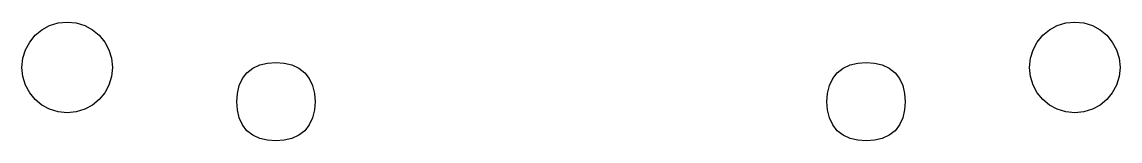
# Model space of a CAD drawing. Extents: x 23.6 to 75.5, y 57.5 to 63.1.
import ezdxf

# ---------------------------------------------------------------- set-up
doc = ezdxf.new("R2010")
doc.units = 0
doc.layers.add('Layer_1', color=7, linetype='CONTINUOUS')

msp = doc.modelspace()

# ---------------------------------------------------------------- linework, layer by layer
at = {"layer": 'Layer_1', "color": 1}
for points in [[(27.899102, 61.008672), (27.855696, 60.578097), (27.731208, 60.17706), (27.534225, 59.81415), (27.273342, 59.497957), (26.957148, 59.237076), (26.594239, 59.040093), (26.193201, 58.915605), (25.762626, 58.872199), (25.332054, 58.915605), (24.931016, 59.040093), (24.568103, 59.237076), (24.251913, 59.497959), (23.99103, 59.81415), (23.794047, 60.177062), (23.669559, 60.5781), (23.626153, 61.008672), (23.669559, 61.439248), (23.794047, 61.840285), (23.99103, 62.203195), (24.25191, 62.519388), (24.568103, 62.780272), (24.931013, 62.977254), (25.332051, 63.101743), (25.762626, 63.145148), (26.193201, 63.101743), (26.594239, 62.977254), (26.957151, 62.780272), (27.273342, 62.519388), (27.534225, 62.203198), (27.731208, 61.840285), (27.855696, 61.439248), (27.899102, 61.008672)], [(75.473703, 61.008672), (75.430297, 60.5781), (75.305809, 60.177062), (75.108826, 59.81415), (74.847942, 59.497959), (74.531752, 59.237076), (74.16884, 59.040093), (73.767802, 58.915605), (73.337229, 58.872199), (72.906657, 58.915605), (72.505619, 59.040093), (72.142707, 59.237076), (71.826517, 59.497957), (71.565633, 59.81415), (71.36865, 60.17706), (71.244162, 60.578097), (71.200756, 61.008672), (71.244162, 61.439248), (71.36865, 61.840285), (71.565633, 62.203195), (71.826514, 62.519388), (72.142707, 62.780272), (72.505617, 62.977254), (72.906654, 63.101743), (73.337229, 63.145148), (73.767805, 63.101743), (74.168842, 62.977254), (74.531752, 62.780272), (74.847945, 62.519388), (75.108826, 62.203195), (75.305809, 61.840285), (75.430297, 61.439248), (75.473703, 61.008672)], [(36.98066, 60.761426), (37.191867, 60.485675), (37.342729, 60.153686), (37.433246, 59.784203), (37.463418, 59.395973), (37.433246, 59.007742), (37.342729, 58.63826), (37.191867, 58.30627), (36.98066, 58.03052), (36.704909, 57.81931), (36.37292, 57.668448), (36.003438, 57.577931), (35.615207, 57.547759), (35.226976, 57.577931), (34.857494, 57.668451), (34.525505, 57.819313), (34.249754, 58.03052), (34.038544, 58.30627), (33.887682, 58.63826), (33.797165, 59.007742), (33.766993, 59.395973), (33.797165, 59.784203), (33.887682, 60.153686), (34.038547, 60.485675), (34.249754, 60.761423), (34.525505, 60.97263), (34.857494, 61.123495), (35.226976, 61.214012), (35.615207, 61.244187), (36.003438, 61.214015), (36.372923, 61.123497), (36.704912, 60.972635), (36.98066, 60.761426)], [(64.850105, 60.761426), (65.061311, 60.485675), (65.212173, 60.153686), (65.30269, 59.784203), (65.332863, 59.395973), (65.30269, 59.007742), (65.212173, 58.63826), (65.061311, 58.30627), (64.850105, 58.03052), (64.574354, 57.81931), (64.242364, 57.668448), (63.872882, 57.577931), (63.484651, 57.547759), (63.096421, 57.577931), (62.726938, 57.668451), (62.394949, 57.819313), (62.119198, 58.03052), (61.907989, 58.30627), (61.757127, 58.63826), (61.66661, 59.007742), (61.636437, 59.395973), (61.66661, 59.784203), (61.757127, 60.153686), (61.907992, 60.485675), (62.119198, 60.761423), (62.394949, 60.97263), (62.726938, 61.123495), (63.096421, 61.214012), (63.484651, 61.244187), (63.872882, 61.214015), (64.242367, 61.123497), (64.574357, 60.972635), (64.850105, 60.761426)]]:
    msp.add_lwpolyline(points, close=True, dxfattribs=at)

doc.saveas('drawing.dxf')
